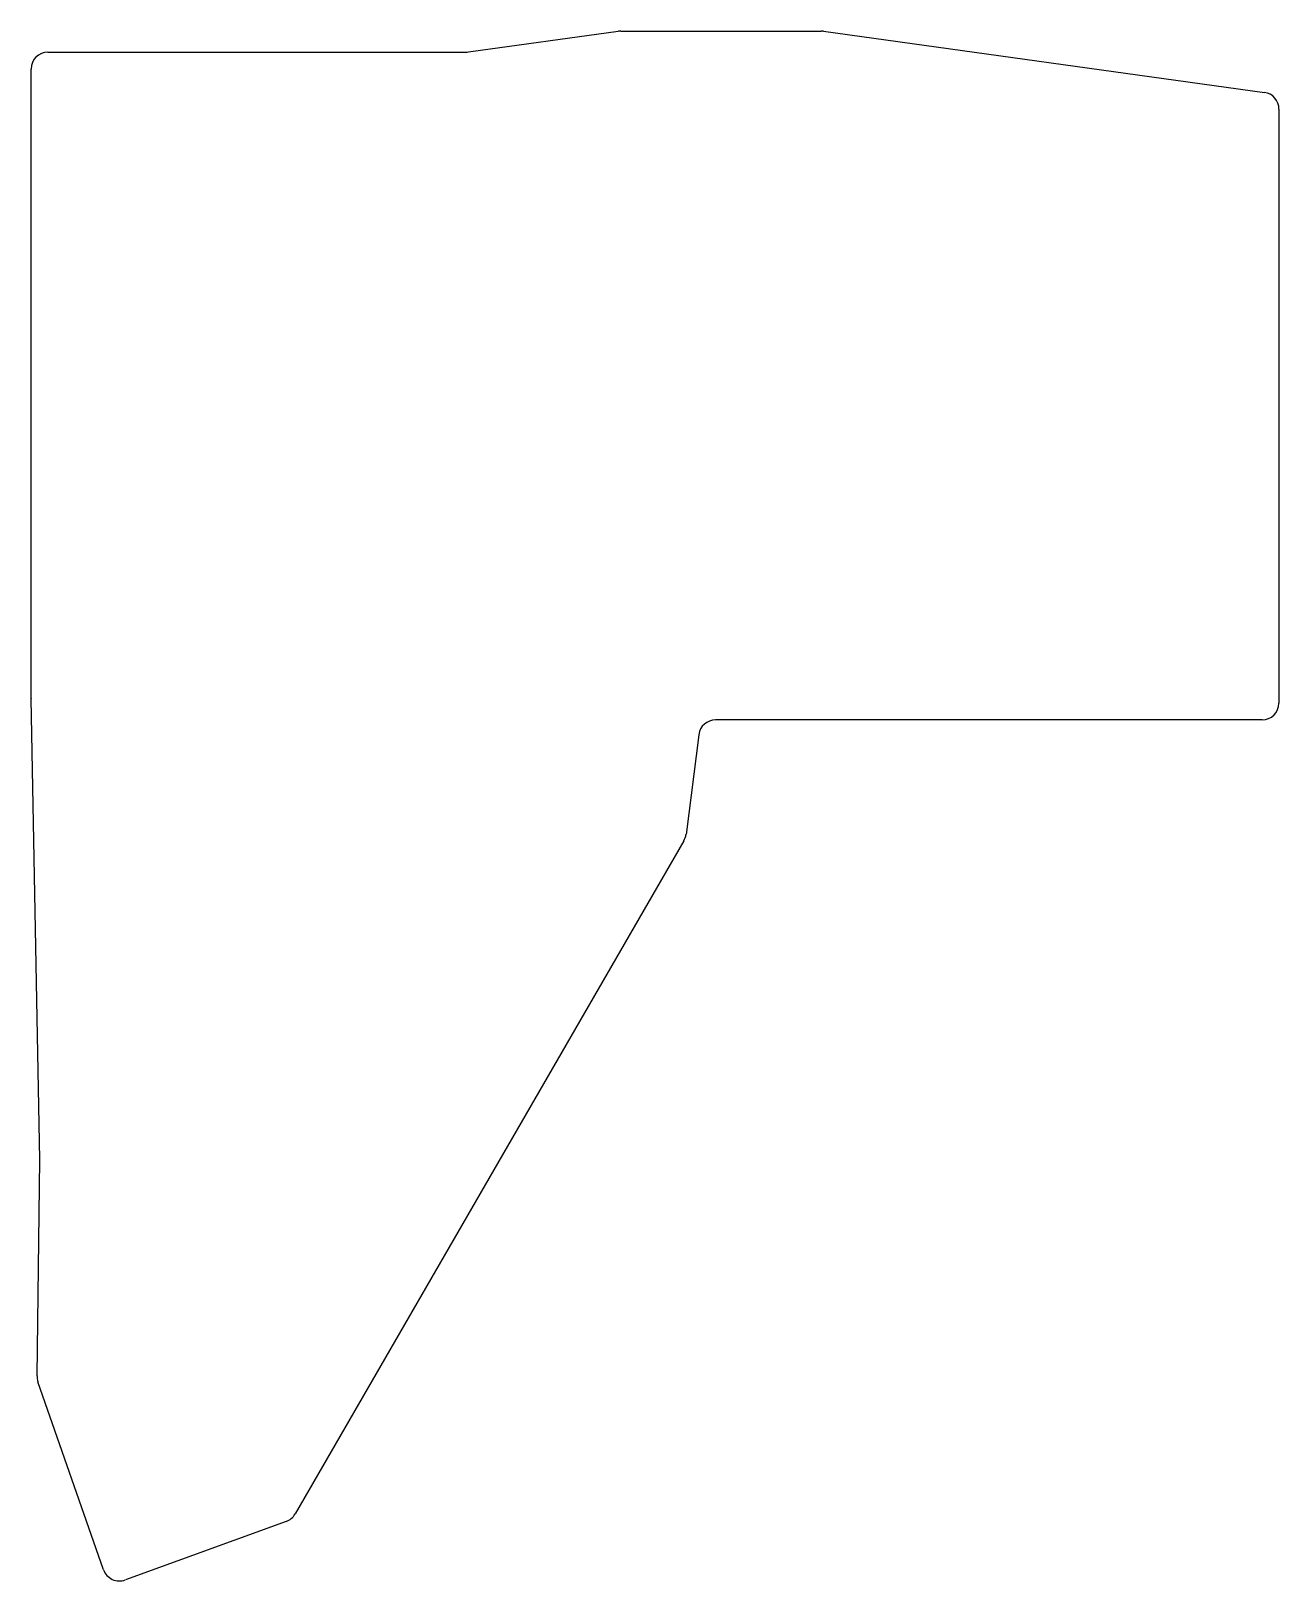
# Model space of a CAD drawing. Header units: millimetres. Extents: x 240 to 388, y -213 to -30.
import ezdxf

# ---------------------------------------------------------------- set-up
doc = ezdxf.new("R2010")
doc.units = ezdxf.units.MM

msp = doc.modelspace()

# ---------------------------------------------------------------- linework, layer by layer
for p, q in [((292.14, -32.48), (309.86, -30.02)), ((310.14, -30), (333.86, -30)), ((334.14, -30.02), (386.28, -37.26)), ((242.4, -32.5), (291.86, -32.5)), ((240.4, -108.98), (240.4, -34.5)), ((388, -39.24), (388, -109.5)), ((241.44, -163.49), (240.4, -109.02)), ((386, -111.5), (321.36, -111.5)), ((319.38, -113.25), (317.87, -125.04)), ((317.61, -125.79), (271.63, -205.43)), ((241.11, -189.1), (241.44, -163.55)), ((248.99, -212.02), (241.22, -189.78)), ((270.58, -206.31), (251.56, -213.24))]:
    msp.add_line(p, q)
for centre, start, end in [((310.14, -32), 90, 97.9072), ((333.86, -32), 82.0928, 90), ((242.4, -34.5), 90, 180), ((291.86, -30.5), 270, 277.9072), ((386, -39.24), 0, 82.0928), ((242.4, -108.98), 180, 181.0984), ((386, -109.5), 270, 0), ((321.36, -113.5), 90, 172.7024), ((315.88, -124.79), 330, 352.7024), ((239.45, -163.53), 359.2485, 1.0984), ((243.11, -189.12), 179.2485, 199.2485), ((269.9, -204.43), 290, 330), ((250.87, -211.36), 199.2485, 290)]:
    msp.add_arc(centre, 2, start, end)

doc.saveas('drawing.dxf')
